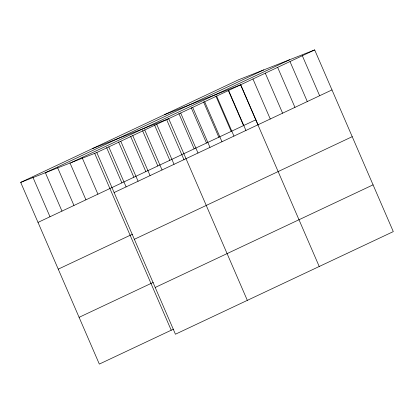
<?xml version="1.0" encoding="UTF-8"?>
<svg xmlns="http://www.w3.org/2000/svg" width="414" height="414" viewBox="0 0 414 414"><rect width="100%" height="100%" fill="white"/><g stroke="black" fill="none" stroke-linecap="round" stroke-linejoin="round"><path stroke-width="0.62" d="M20.7 182.393L238.567 79.778L314.676 49.918L393.3 231.607L175.432 334.222L96.809 152.538L20.7 182.393L99.324 364.082L173.502 329.14M45.814 172.54L263.682 69.925M71.694 162.391L289.562 59.771M96.809 152.538L314.676 49.918M38.01 222.396L255.878 119.775M114.119 192.536L331.987 89.921M58.245 269.152L132.423 234.215M134.353 239.292L352.221 136.677M79.09 317.326L153.268 282.384M155.198 287.466L373.066 184.851M164.493 114.668L240.601 84.808L319.225 266.497M92.596 148.533L168.705 118.673L247.329 300.362M302.329 55.735L319.639 95.737M289.986 61.546L307.297 101.549M277.639 67.363L294.949 107.366M265.291 73.18L282.602 113.182M252.949 78.991L270.259 118.994M240.601 84.482L258.124 124.971M228.621 90.454L245.932 130.457M228.259 90.299L243.53 125.592M216.636 96.095L233.946 136.097M215.911 96.11L231.188 131.409M204.656 101.74L221.966 141.743M203.564 101.927L218.84 137.22M192.67 107.386L209.981 147.384M191.221 107.743L206.493 143.037M180.69 113.027L198.001 153.03M178.874 113.555L194.15 148.854M166.526 119.372L184.049 159.861M156.725 124.319L174.035 164.317M154.546 125.018L169.818 160.311M144.74 129.96L162.05 169.963M142.561 130.658L157.837 165.957M132.759 135.606L150.07 175.608M130.581 136.304L145.852 171.598M120.774 141.246L138.085 181.249M118.595 141.95L133.872 177.244M108.794 146.892L126.104 186.895M106.615 147.591L121.887 182.89M94.63 153.237L171.22 330.217M82.143 157.703L97.921 194.176M69.904 162.759L85.941 199.822M57.411 167.225L73.956 205.463M45.173 172.281L61.976 211.109M32.939 177.337L49.99 216.75"/></g></svg>
